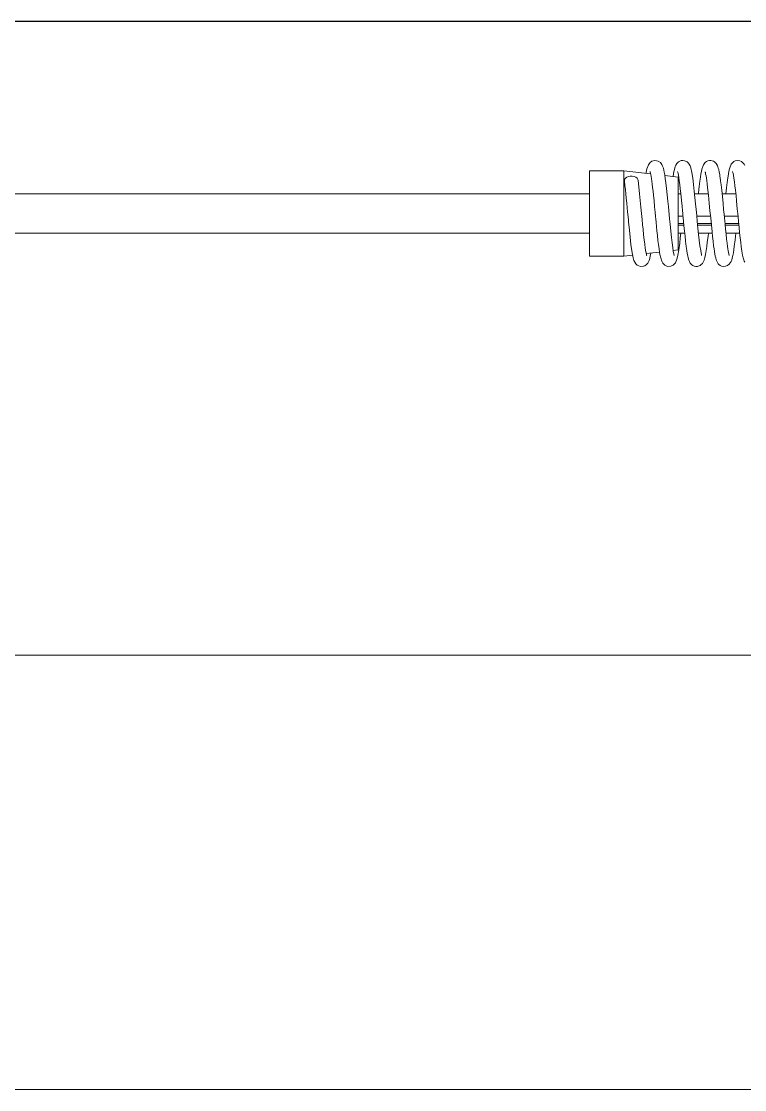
# Model space of a CAD drawing. Extents: x 20 to 307, y 41 to 248.
# Drawn here: x 93.35 to 111.76, y 193.01 to 220.21 of the extents above; entities that cross this region are included whole.
import ezdxf

# ---------------------------------------------------------------- set-up
doc = ezdxf.new("R2010")
doc.units = 0
doc.header["$LTSCALE"] = 0.5
doc.header["$MEASUREMENT"] = 0
doc.layers.get('0').update_dxf_attribs({"linetype": 'CONTINUOUS'})
doc.layers.add('DIM', color=1, linetype='CONTINUOUS')
doc.layers.add('PEN1', color=4, linetype='CONTINUOUS')

msp = doc.modelspace()

# ---------------------------------------------------------------- linework, layer by layer
msp.add_line((134.257, 220.21), (37.173, 220.21))
at = {"layer": 'DIM', "linetype": 'Continuous', "lineweight": 15}
for p, q in [((107.814, 215.816), (47.641, 215.816)), ((47.641, 214.821), (107.814, 214.821)), ((48.105, 204.069), (142.824, 204.069)), ((48.324, 193.007), (241.324, 193.007))]:
    msp.add_line(p, q, dxfattribs=at)
at = {"layer": 'PEN1', "linetype": 'Continuous', "lineweight": 15}
for p, q in [((107.814, 216.408), (107.814, 214.228)), ((108.689, 216.408), (107.814, 216.408)), ((109.371, 216.327), (108.689, 216.408)), ((108.689, 216.408), (108.689, 216.29)), ((108.689, 216.089), (108.689, 216.29)), ((110.069, 216.243), (109.733, 216.283)), ((108.689, 216.089), (108.689, 214.547)), ((108.702, 216.149), (108.702, 216.138)), ((110.069, 215.972), (110.069, 216.243)), ((110.069, 214.393), (110.069, 215.972)), ((110.14, 215.816), (110.069, 215.816)), ((110.84, 215.816), (110.49, 215.816)), ((111.54, 215.816), (111.19, 215.816)), ((110.196, 215.25), (110.069, 215.25)), ((110.896, 215.25), (110.546, 215.25)), ((111.596, 215.25), (111.246, 215.25)), ((110.213, 215.065), (110.069, 215.065)), ((110.069, 215.019), (110.218, 215.019)), ((110.913, 215.065), (110.563, 215.065)), ((110.568, 215.019), (110.918, 215.019)), ((111.613, 215.065), (111.263, 215.065)), ((111.268, 215.019), (111.618, 215.019)), ((110.069, 214.821), (110.238, 214.821)), ((110.588, 214.821), (110.938, 214.821)), ((111.288, 214.821), (111.638, 214.821)), ((108.689, 214.346), (108.689, 214.547)), ((109.944, 214.378), (110.069, 214.393)), ((107.814, 214.228), (108.689, 214.228)), ((108.689, 214.346), (108.689, 214.228)), ((108.689, 214.228), (108.913, 214.255)), ((109.259, 214.296), (109.598, 214.337))]:
    msp.add_line(p, q, dxfattribs=at)
at = {"layer": 'PEN1', "linetype": 'Continuous', "lineweight": 15, "flags": 128}
for points in [[(109.972, 214.246), (109.97, 214.255), (109.962, 214.284), (109.947, 214.358), (109.932, 214.454), (109.917, 214.569), (109.9, 214.707), (109.883, 214.869), (109.866, 215.042), (109.852, 215.179), (109.842, 215.29), (109.833, 215.382), (109.822, 215.494), (109.809, 215.633), (109.793, 215.792), (109.776, 215.955), (109.759, 216.099), (109.744, 216.213), (109.73, 216.301), (109.719, 216.367), (109.709, 216.418), (109.695, 216.471), (109.677, 216.526), (109.656, 216.568), (109.621, 216.613), (109.564, 216.652), (109.482, 216.668), (109.405, 216.648), (109.357, 216.614), (109.332, 216.583), (109.316, 216.557), (109.296, 216.513), (109.278, 216.452), (109.26, 216.368), (109.255, 216.341)], [(110.669, 214.253), (110.67, 214.252), (110.666, 214.27), (110.656, 214.314), (110.645, 214.374), (110.626, 214.494), (110.608, 214.64), (110.592, 214.787), (110.575, 214.946), (110.559, 215.111), (110.544, 215.267), (110.529, 215.422), (110.515, 215.567), (110.5, 215.725), (110.483, 215.89), (110.464, 216.058), (110.443, 216.217), (110.42, 216.361), (110.392, 216.481), (110.374, 216.533), (110.352, 216.576), (110.326, 216.609), (110.314, 216.62), (110.301, 216.63), (110.282, 216.643), (110.26, 216.654), (110.233, 216.663), (110.193, 216.668), (110.148, 216.664), (110.079, 216.632), (110.037, 216.591), (110.013, 216.552), (109.996, 216.512), (109.983, 216.471), (109.968, 216.411), (109.953, 216.335), (109.941, 216.258)], [(111.372, 214.248), (111.369, 214.256), (111.362, 214.286), (111.354, 214.325), (111.346, 214.364), (111.338, 214.417), (111.329, 214.478), (111.318, 214.56), (111.305, 214.664), (111.291, 214.793), (111.278, 214.921), (111.266, 215.042), (111.257, 215.129), (111.251, 215.197), (111.241, 215.298), (111.229, 215.423), (111.215, 215.575), (111.197, 215.751), (111.18, 215.914), (111.165, 216.046), (111.153, 216.148), (111.142, 216.224), (111.136, 216.267), (111.129, 216.311), (111.118, 216.369), (111.104, 216.436), (111.094, 216.475), (111.085, 216.505), (111.076, 216.528), (111.069, 216.544), (111.062, 216.557), (111.054, 216.569), (111.039, 216.589), (111.019, 216.612), (110.997, 216.631), (110.971, 216.648), (110.936, 216.662), (110.902, 216.668), (110.87, 216.667), (110.825, 216.657), (110.794, 216.642), (110.772, 216.627), (110.752, 216.609), (110.731, 216.582), (110.714, 216.553), (110.698, 216.516), (110.677, 216.447), (110.663, 216.387), (110.652, 216.326), (110.639, 216.247), (110.625, 216.143), (110.609, 216.009), (110.591, 215.844), (110.588, 215.816)], [(111.772, 216.538), (111.751, 216.576), (111.722, 216.612), (111.687, 216.64), (111.64, 216.661), (111.582, 216.668), (111.522, 216.656), (111.491, 216.64), (111.452, 216.608), (111.423, 216.571), (111.41, 216.545), (111.395, 216.509), (111.379, 216.455), (111.365, 216.395), (111.351, 216.318), (111.336, 216.224), (111.321, 216.11), (111.305, 215.975), (111.288, 215.819), (111.288, 215.816)], [(109.051, 216.159), (109.045, 216.184), (109.024, 216.216), (108.991, 216.243), (108.949, 216.262), (108.901, 216.272), (108.852, 216.272), (108.804, 216.262), (108.762, 216.243), (108.729, 216.216), (108.709, 216.184), (108.702, 216.149)], [(109.359, 216.385), (109.358, 216.385), (109.361, 216.374), (109.374, 216.314), (109.392, 216.213), (109.411, 216.071), (109.422, 215.983), (109.433, 215.883), (109.445, 215.773), (109.457, 215.65), (109.473, 215.486), (109.486, 215.349), (109.496, 215.244), (109.503, 215.172), (109.511, 215.093), (109.521, 214.981), (109.532, 214.877), (109.544, 214.758), (109.558, 214.634), (109.571, 214.528), (109.586, 214.415), (109.598, 214.331), (109.609, 214.271), (109.627, 214.189), (109.655, 214.101), (109.682, 214.053), (109.732, 214.003), (109.804, 213.972), (109.884, 213.974), (109.946, 214.002), (109.981, 214.034), (110.002, 214.061), (110.016, 214.086), (110.033, 214.127), (110.05, 214.182), (110.066, 214.254), (110.089, 214.392), (110.112, 214.564), (110.127, 214.697), (110.141, 214.821)], [(110.056, 216.39), (110.056, 216.39), (110.058, 216.385), (110.062, 216.369), (110.069, 216.34), (110.078, 216.294), (110.089, 216.231), (110.1, 216.153), (110.113, 216.059), (110.126, 215.949), (110.139, 215.825), (110.157, 215.652), (110.171, 215.503), (110.182, 215.388), (110.188, 215.324), (110.193, 215.274), (110.2, 215.207), (110.208, 215.117), (110.219, 215.007), (110.232, 214.878), (110.246, 214.738), (110.26, 214.615), (110.277, 214.479), (110.292, 214.374), (110.305, 214.295), (110.316, 214.236), (110.328, 214.185), (110.343, 214.132), (110.36, 214.092), (110.38, 214.055), (110.402, 214.028), (110.423, 214.009), (110.445, 213.994), (110.478, 213.979), (110.525, 213.969), (110.554, 213.969), (110.568, 213.971), (110.582, 213.974), (110.609, 213.983), (110.632, 213.996), (110.64, 214.002), (110.648, 214.008), (110.654, 214.013), (110.66, 214.018), (110.669, 214.025), (110.679, 214.033), (110.691, 214.046), (110.711, 214.077), (110.733, 214.13), (110.753, 214.198), (110.769, 214.271), (110.787, 214.375), (110.801, 214.481), (110.814, 214.584), (110.832, 214.736), (110.84, 214.821)], [(110.761, 216.38), (110.761, 216.38), (110.761, 216.373), (110.764, 216.36), (110.772, 216.323), (110.781, 216.278), (110.8, 216.156), (110.81, 216.076), (110.822, 215.984), (110.843, 215.784), (110.864, 215.582), (110.882, 215.388), (110.9, 215.204), (110.917, 215.028), (110.934, 214.855), (110.947, 214.735), (110.96, 214.614), (110.975, 214.496), (110.985, 214.418), (110.996, 214.349), (111.006, 214.289), (111.016, 214.234), (111.027, 214.189), (111.041, 214.139), (111.061, 214.09), (111.092, 214.04), (111.107, 214.023), (111.12, 214.011), (111.131, 214.003), (111.143, 213.995), (111.177, 213.979), (111.223, 213.969), (111.279, 213.973), (111.331, 213.993), (111.371, 214.024), (111.399, 214.058), (111.419, 214.093), (111.435, 214.133), (111.45, 214.185), (111.465, 214.249), (111.478, 214.319), (111.501, 214.476), (111.521, 214.644), (111.541, 214.821)], [(111.459, 216.383), (111.459, 216.38), (111.463, 216.364), (111.469, 216.339), (111.479, 216.291), (111.491, 216.22), (111.505, 216.12), (111.517, 216.024), (111.53, 215.908), (111.545, 215.773), (111.558, 215.644), (111.569, 215.531), (111.578, 215.439), (111.584, 215.369), (111.589, 215.319), (111.597, 215.232), (111.609, 215.111), (111.624, 214.958), (111.637, 214.825), (111.651, 214.697), (111.664, 214.581), (111.677, 214.477), (111.694, 214.358), (111.711, 214.26), (111.728, 214.186), (111.743, 214.134), (111.756, 214.1), (111.768, 214.075)], [(108.702, 216.138), (108.716, 216.033), (108.728, 215.924), (108.74, 215.816), (108.751, 215.711), (108.764, 215.579), (108.776, 215.461), (108.785, 215.359), (108.797, 215.236), (108.805, 215.153), (108.81, 215.099), (108.816, 215.038), (108.83, 214.89), (108.849, 214.714), (108.87, 214.53), (108.893, 214.366), (108.909, 214.271), (108.927, 214.19), (108.946, 214.123), (108.965, 214.081), (108.992, 214.04), (109.028, 214.005), (109.067, 213.983), (109.114, 213.97), (109.186, 213.974), (109.222, 213.988), (109.268, 214.02), (109.299, 214.057), (109.33, 214.118), (109.347, 214.172), (109.361, 214.231), (109.376, 214.31)], [(109.271, 214.247), (109.269, 214.255), (109.262, 214.284), (109.25, 214.344), (109.235, 214.431), (109.221, 214.535), (109.207, 214.65), (109.193, 214.772), (109.178, 214.916), (109.166, 215.033), (109.154, 215.166), (109.139, 215.315), (109.124, 215.475), (109.108, 215.646), (109.09, 215.821), (109.071, 215.995), (109.051, 216.159)]]:
    msp.add_lwpolyline(points, dxfattribs=at)

doc.saveas('drawing.dxf')
